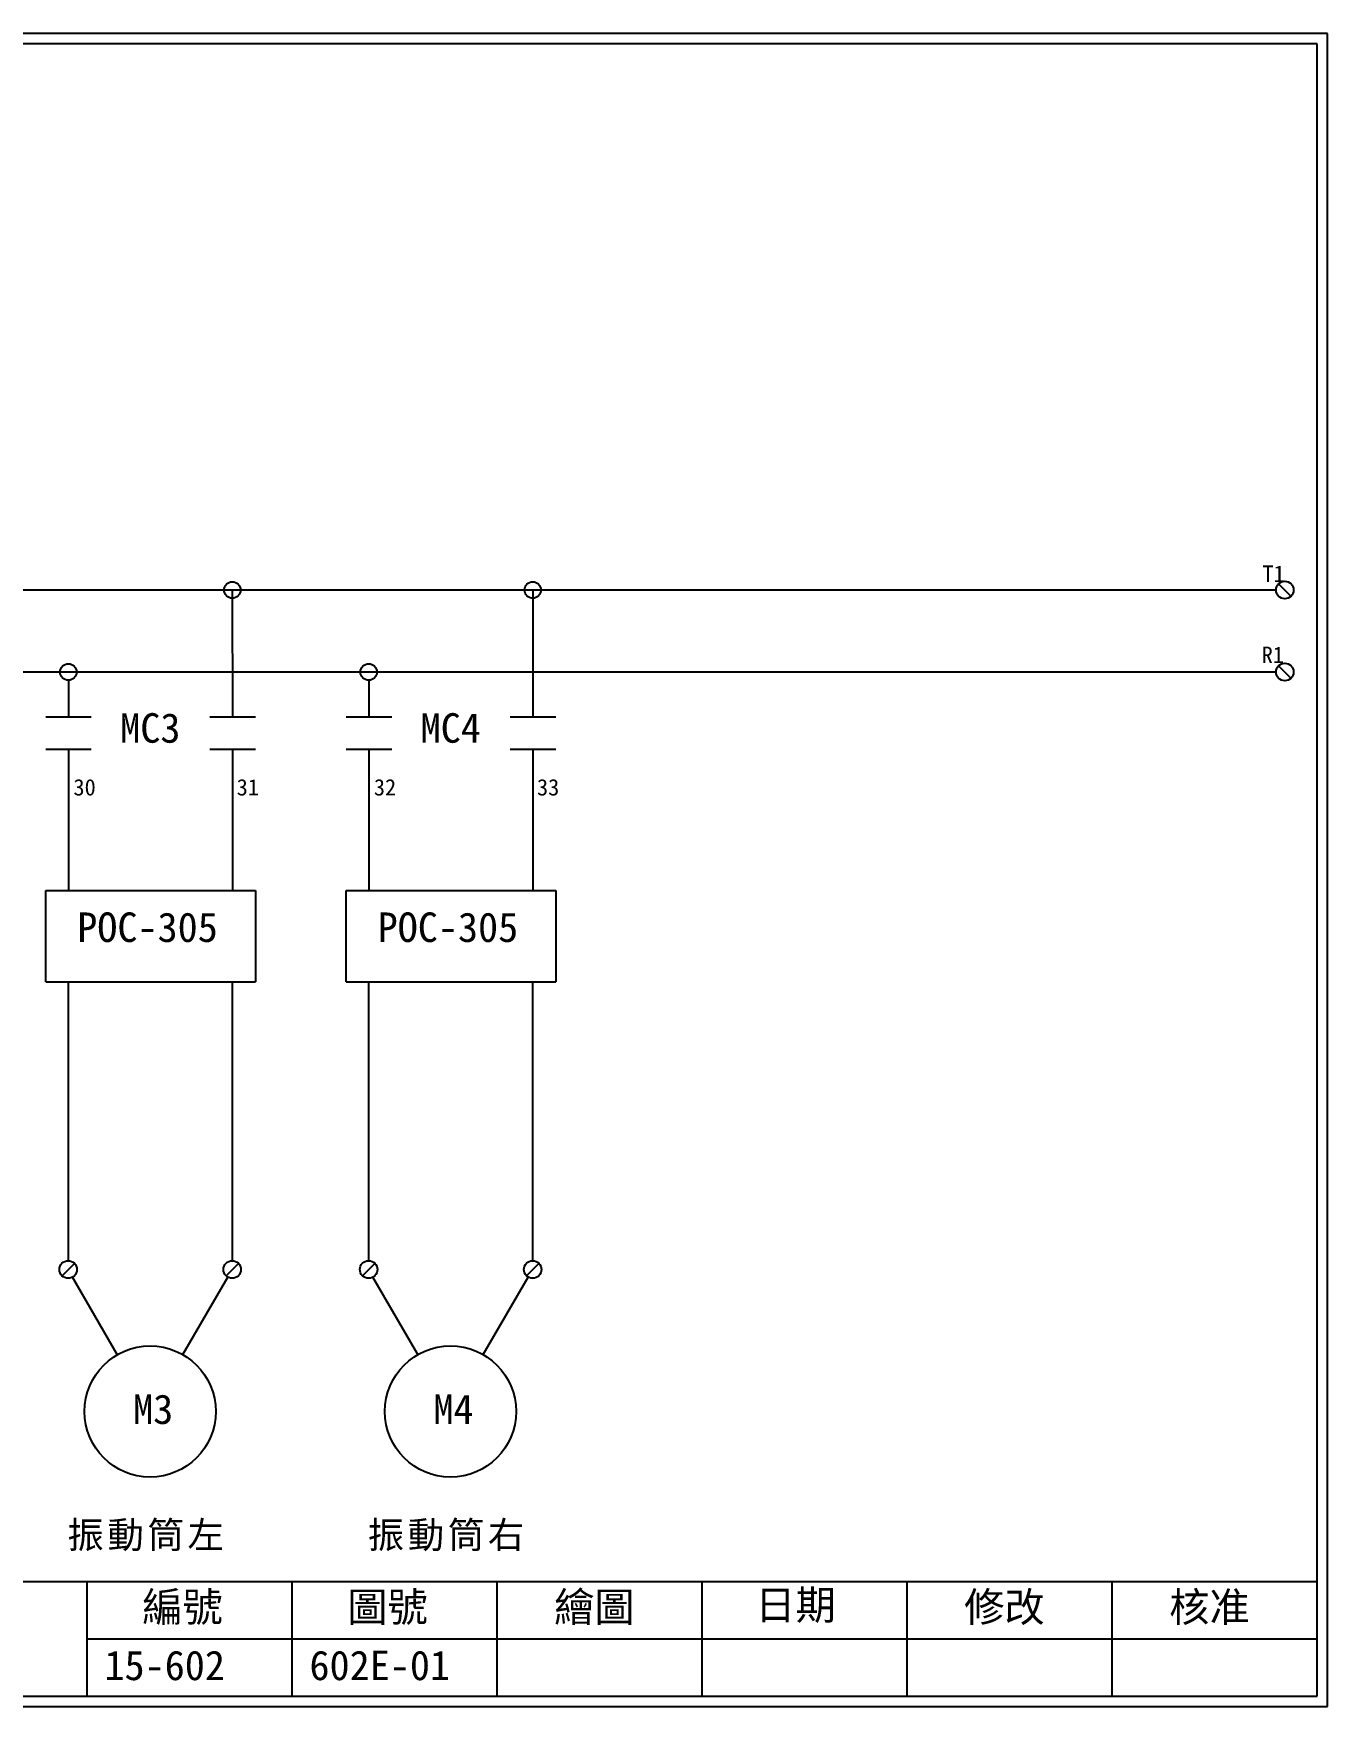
# Model space of a CAD drawing. Extents: x 10 to 297, y 3 to 207.
# Drawn here: x 139.2 to 297, y 3 to 207 of the extents above; entities that cross this region are included whole.
import ezdxf

# ---------------------------------------------------------------- set-up
doc = ezdxf.new("R2010")
doc.units = 0
doc.layers.get('0').update_dxf_attribs({"linetype": 'CONTINUOUS'})
for name, color, linetype in [('7', 7, 'CONTINUOUS'), ('圖框層', 7, 'CONTINUOUS'), ('標尺寸層', 3, 'CONTINUOUS')]:
    doc.layers.add(name, color=color, linetype=linetype)
doc.styles.add('STSL', font='kaiu.ttf')
doc.styles.add('標楷體', font='kaiu.ttf')

msp = doc.modelspace()

# ---------------------------------------------------------------- linework, layer by layer
for p, q in [((290.72, 139.12), (42.17, 139.12)), ((163.45, 139.12), (163.46, 123.67)), ((200.08, 139.12), (200.09, 123.67)), ((290.72, 129.12), (22.17, 129.12)), ((143.46, 128.12), (143.46, 123.67)), ((180.08, 128.12), (180.09, 123.67)), ((143.47, 119.7), (143.48, 102.48)), ((163.47, 119.7), (163.48, 102.48)), ((180.09, 119.7), (180.11, 102.48)), ((200.09, 119.7), (200.11, 102.48)), ((144.2, 57.03), (142.69, 55.52)), ((149.43, 45.9), (143.98, 55.35)), ((157.43, 45.9), (162.89, 55.36)), ((164.2, 57.03), (162.69, 55.52)), ((180.83, 57.03), (179.31, 55.52)), ((186.06, 45.9), (180.6, 55.35)), ((194.06, 45.9), (199.52, 55.36)), ((200.83, 57.03), (199.31, 55.52))]:
    msp.add_line(p, q)
for centre, radius in [((143.44, 56.28), 1.07), ((163.44, 56.28), 1.07), ((180.07, 56.28), 1.07), ((200.07, 56.28), 1.07), ((153.43, 38.97), 8), ((190.06, 38.97), 8)]:
    msp.add_circle(centre, radius)
at = {"layer": '7'}
for centre in [(291.79, 139.12), (291.79, 129.12)]:
    msp.add_circle(centre, 1.07, dxfattribs=at)
at = {"layer": '圖框層', "color": 7}
for p, q in [((297, 206.97), (10, 206.97)), ((297, 3), (297, 206.97)), ((295.75, 205.72), (11.25, 205.72)), ((295.75, 4.25), (295.75, 205.72)), ((11.25, 18.25), (295.75, 18.25)), ((145.75, 4.25), (145.75, 18.25)), ((170.75, 4.25), (170.75, 18.25)), ((195.75, 4.25), (195.75, 18.25)), ((220.75, 4.25), (220.75, 18.25)), ((245.75, 4.25), (245.75, 18.25)), ((270.75, 4.25), (270.75, 18.25)), ((145.75, 11.25), (295.75, 11.25)), ((11.25, 4.25), (295.75, 4.25)), ((10, 3), (297, 3))]:
    msp.add_line(p, q, dxfattribs=at)
at = {"layer": '標尺寸層', "color": 7}
for p, q in [((291.03, 139.88), (292.54, 138.36)), ((291.03, 129.88), (292.54, 128.36)), ((140.7, 123.67), (146.26, 123.67)), ((160.7, 123.67), (166.26, 123.67)), ((177.32, 123.67), (182.89, 123.67)), ((197.32, 123.67), (202.89, 123.67)), ((140.7, 119.7), (146.26, 119.7)), ((160.7, 119.7), (166.26, 119.7)), ((177.32, 119.7), (182.89, 119.7)), ((197.32, 119.7), (202.89, 119.7)), ((140.7, 102.48), (146.26, 102.48)), ((140.7, 91.34), (140.7, 102.48)), ((146.26, 102.48), (160.7, 102.48)), ((160.7, 102.48), (166.26, 102.48)), ((166.26, 102.48), (166.26, 91.34)), ((177.32, 102.48), (182.89, 102.48)), ((177.32, 91.34), (177.32, 102.48)), ((182.89, 102.48), (197.32, 102.48)), ((197.32, 102.48), (202.89, 102.48)), ((202.89, 102.48), (202.89, 91.34)), ((140.7, 91.34), (146.26, 91.34)), ((143.48, 57.35), (143.48, 91.34)), ((146.26, 91.34), (160.7, 91.34)), ((160.7, 91.34), (166.26, 91.34)), ((163.48, 57.35), (163.48, 91.34)), ((177.32, 91.34), (182.89, 91.34)), ((180.11, 57.35), (180.11, 91.34)), ((182.89, 91.34), (197.32, 91.34)), ((197.32, 91.34), (202.89, 91.34)), ((200.11, 57.35), (200.11, 91.34))]:
    msp.add_line(p, q, dxfattribs=at)
for centre in [(163.45, 139.12), (200.08, 139.12), (143.46, 129.12), (180.08, 129.12)]:
    msp.add_circle(centre, 1, dxfattribs=at)

# ---------------------------------------------------------------- texts
at = {"color": 0, "char_height": 3.25, "width": 29.841, "attachment_point": 2, "style": '標楷體'}
for s, insert in [('{\\T1.1;\\P振動筒左}', (153.11, 30.97)), ('{\\T1.1;\\P振動筒右}', (189.73, 30.97))]:
    msp.add_mtext(s, dxfattribs=dict(at, insert=insert))
at = {"layer": '圖框層', "color": 4, "style": 'STSL'}
for s, height, p in [('T1', 2, (289.06, 140.11)), ('R1', 2, (288.97, 130.22)), ('MC3', 3.6, (149.78, 120.5)), ('MC4', 3.6, (186.41, 120.5)), ('30', 2, (144.08, 114.07)), ('31', 2, (163.98, 114.07)), ('32', 2, (180.71, 114.07)), ('33', 2, (200.6, 114.07)), ('POC-305', 3.6, (144.54, 96.21)), ('POC-305', 3.6, (181.17, 96.21)), ('M3', 3.6, (151.35, 37.45)), ('M4', 3.6, (187.97, 37.45)), ('編號', 3.6, (152.47, 13.34)), ('圖號', 3.6, (177.47, 13.34)), ('繪圖', 3.6, (202.69, 13.34)), ('日期', 3.6, (227.22, 13.59)), ('修改', 3.6, (252.69, 13.34)), ('核准', 3.6, (277.69, 13.34)), ('15-602', 3.6, (147.86, 6.22)), ('602E-01', 3.6, (172.86, 6.22))]:
    msp.add_text(s, height=height, dxfattribs=at).set_placement(p)

doc.saveas('drawing.dxf')
